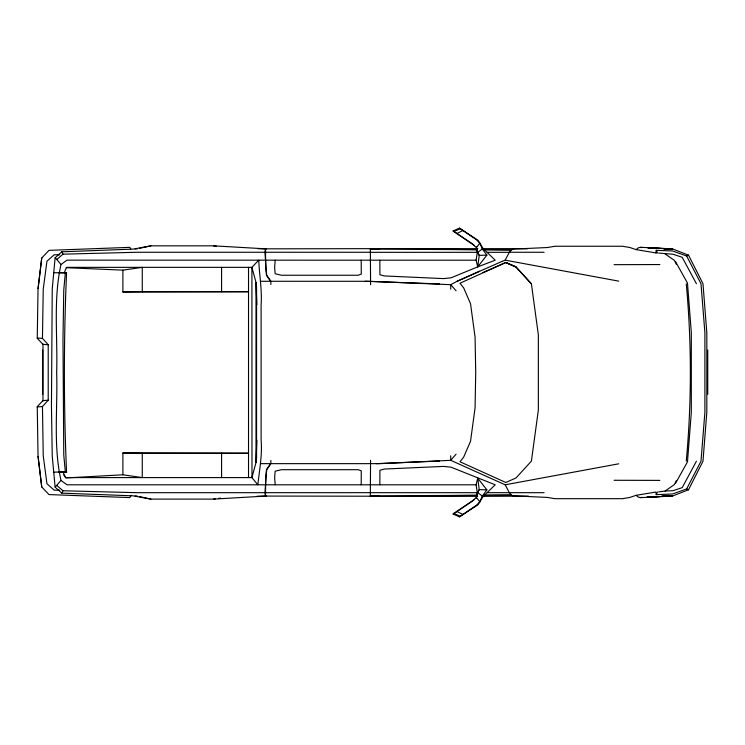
<?xml version="1.0" encoding="UTF-8"?>
<svg xmlns="http://www.w3.org/2000/svg" width="745" height="745" viewBox="0 0 745 745"><rect width="100%" height="100%" fill="white"/><g stroke="black" fill="none" stroke-linecap="round" stroke-linejoin="round"><path stroke-width="1.12" d="M251.987 477.592L251.903 267.353L258.766 260.145C259.279 275.063 262.184 289.768 261.113 304.789L261.113 440.155C262.408 455.26 259.362 470.002 257.863 484.799L251.903 477.592L65.718 477.592L63.716 474.91M370.572 284.739L370.572 281.293L260.769 281.284M59.684 490.173L54.189 490.173L46.944 483.756L43.238 455.791L42.456 406.537L48.211 400.205L48.211 344.73L42.456 338.398L43.238 289.153L46.944 261.188L54.189 254.771L59.684 254.771M265.509 249.314L265.686 267.408L266.477 275.25L270.649 281.284M379.838 484.799L379.913 470.244L384.29 469.052L443.657 466.398L451.06 467.199L495.22 484.799L483.151 496.44L478.057 504.672L459.451 516.862L453.081 514.05L472.2 501.255L476.381 497.353L477.461 492.417L479.24 489.623L477.713 478.122L486.885 489.893L482.294 496.068L479.845 501.869L476.344 505.361L459.451 516.862M42.986 400.996L42.986 343.948M361.195 484.799L361.278 470.84L358.103 469.695L281.517 469.695L275.166 471.203L274.626 477.526L275.203 484.799M265.509 495.63L265.686 477.526L266.477 469.695L270.649 463.651M476.698 495.378L370.33 496.161L370.572 460.261M251.903 477.592L256.001 462.561L256.848 440.155M476.4 246.893L477.461 252.583L479.24 255.377L477.713 266.878L451.06 277.801L443.657 278.602L384.29 275.948L379.913 274.756L379.838 260.201M370.246 248.662L265.648 248.83L213.48 245.831L150.89 245.831L133.299 249.1L61.751 251.81L55.121 257.807L52.234 288.911L51.452 405.913L52.234 456.033L55.121 487.137L61.751 493.134L133.299 495.844L150.89 499.113L213.48 499.113L265.63 496.077L477.741 496.347M53.398 272.754L66.566 272.763C63.67 339.124 63.67 405.82 66.566 472.181L63.325 472.2M686.266 461.136C691.714 402.226 691.714 342.719 686.266 283.808M275.203 260.145L274.626 267.408L275.166 273.741L281.517 275.25L358.103 275.25L361.278 274.104L361.195 260.145M459.451 228.138L476.344 239.639L479.845 243.131L476.381 247.647L472.2 243.745L453.081 230.95L459.451 228.138L478.057 240.328L483.151 248.56L495.22 260.201L477.713 266.878L476.12 260.201L66.975 260.145L60.988 264.531C53.1 299.769 57.803 336.61 56.667 372.472C57.803 408.335 53.1 445.175 60.988 480.413L66.975 484.799L476.12 484.799L477.713 478.122M66.566 272.763L65.364 272.763L63.763 289.935L62.98 339.58L63.763 455.009L65.364 472.172L66.566 472.181M265.863 495.63L265.63 496.077L264.903 492.678L266.691 469.695L270.863 463.651L270.863 460.429M487.342 252.322L509.338 252.322L511.377 249.817L513.212 249.1L547.398 247.526L554.895 246.25L622.438 246.25L629.758 247.48L636.053 249.612L655.963 252.909L656.224 250.301L672.567 250.963L686.629 255.982L688.538 255.19L702.982 283.715L706.828 332.838L706.828 412.106L702.982 461.229L688.538 489.754L672.502 496.049L640.653 497.641L638.437 497.157L636.053 495.332L629.758 497.455L622.438 498.684L554.895 498.684L547.398 497.418L513.212 495.844L511.377 495.127L483.626 495.267L511.377 495.127L509.338 492.678L505.175 484.799L450.716 460.317L379.922 463.651L260.769 463.651M130.748 248.895L129.816 247.349L48.984 250.367L41.739 258.003L38.032 289.051L37.25 338.332L42.996 344.358L48.211 344.73M38.032 288.538L41.739 258.003M477.741 248.653L370.246 248.728L379.54 249.203M476.12 260.201L477.34 251.959L476.586 247.908M476.586 497.092L477.34 493.041L479.24 489.623L486.885 489.893M270.863 284.515L270.863 281.284L266.691 275.25L264.903 252.266L265.63 248.867L265.863 249.314M64.284 272.772L66.463 267.353L251.903 267.353L256.001 282.383L256.848 304.789M61.751 493.134L62.999 490.769L136.735 492.678L264.903 492.678M687.719 489.418L688.538 489.754L686.629 488.962L672.567 493.982L656.224 494.643L657.528 492.035M676.413 480.534L674.337 484.595L665.108 491.029L658.608 491.886M686.629 488.962L700.989 461.229L704.9 412.171L704.9 332.773L700.989 283.715L686.629 255.982M502.093 261.43L505.175 260.145L509.338 252.266L544.101 252.266M696.417 461.229L682.215 487.64L673.005 490.704L665.108 491.029M675.575 483.244L687.486 461.863L691.313 412.469L691.313 332.475L687.486 283.081L675.575 261.7M131.204 495.267L129.816 497.595L48.984 494.578L41.739 486.941L38.032 455.893L37.25 406.612L42.996 400.587L48.211 400.205M60.988 480.413L55.121 487.137M477.713 266.878L486.885 255.107L482.294 248.932L479.845 243.131M456.07 454.161L450.716 460.317L450.716 455.8M60.988 264.531L56.816 259.474L62.999 254.175L136.735 252.266L264.903 252.266M636.053 249.612L638.437 247.778L640.653 247.303L672.502 248.895L688.538 255.19L687.719 255.526M477.461 252.583L482.294 248.932M474.528 499.401L453.081 514.05M370.479 267.408L370.572 281.349L450.716 284.683L457.095 281.265L502.093 261.374M456.62 233.623L462.589 230.68M457.095 281.321L479.547 271.236M531.39 283.826L515.996 266.999L505.781 262.501L459.972 283.23L463.641 287.812L470.533 303.746L475.068 337.047L475.72 372.5L475.068 407.953L470.533 441.254L463.641 457.188L459.972 461.77L505.781 482.471L515.996 477.973L531.39 461.136L538.346 410.141L538.346 334.803L531.39 283.826L515.996 266.971L505.781 262.501L482.909 272.596M453.584 231.611L459.954 228.901M511.377 249.873L483.635 249.677L511.377 249.873L513.212 249.156M640.653 497.641L641.929 497.26M139.492 248.336L150.89 245.831M505.175 484.799L618.722 463.809M636.053 495.332L655.963 492.035L656.224 494.643M122.888 270.137L142.267 267.353L142.267 291.714L122.888 291.956L122.888 270.137L66.305 267.688M213.48 499.113L215.482 498.824M218.471 498.386L220.473 498.098M53.398 472.19L62.943 471.864L65.718 477.945L122.888 474.798L142.267 477.592L142.267 453.23L122.888 452.979L122.888 474.798M647.973 497.083L657.006 496.561M661.523 496.3L670.556 495.779M647.116 497.045L656.047 496.561M661.635 496.263L670.565 495.779M376.29 463.651L439.513 461.043M647.591 497.036L660.042 496.543M662.314 496.449L672.502 496.049L662.147 496.468M647.182 497.073L659.846 496.561M486.885 255.107L479.24 255.377L477.34 251.959M528.438 496.114L482.369 496.347M256.978 496.263L266.095 496.105M42.456 406.537L37.25 406.938M379.54 495.798L370.33 496.161M418.858 495.593L476.688 495.304M614.076 264.671L659.846 264.559M122.888 291.956L248.523 291.714L248.523 267.353M482.369 248.653L514.73 248.634M135.096 248.932L137.182 248.932M265.555 252.266L370.377 252.266L370.479 267.474M478.076 252.322L370.377 252.322L370.33 248.783M655.963 252.909L657.528 252.909L656.224 250.301M58.827 272.763L65.364 272.763M142.267 291.714L248.523 291.714L248.523 477.592M142.267 453.23L248.523 453.23L122.888 452.979M58.827 472.172L65.364 472.172M265.555 492.678L478.076 492.678M487.342 492.678L544.101 492.678M135.096 496.012L137.182 496.012M365.19 281.284L439.513 283.901M614.076 480.274L659.846 480.385M418.858 249.407L476.688 249.696M370.33 248.839L476.698 249.622M42.456 338.398L37.25 338.007M514.73 248.579L527.292 248.811M257.947 248.7L265.863 248.83M648.336 247.917L672.502 248.895L663.441 248.532M648.718 247.955L661.178 248.448M658.608 253.049L673.005 254.241L682.215 257.304L696.417 283.715M648.234 247.955L657.164 248.439M663.87 248.802L671.683 249.221L663.776 248.774M647.973 247.862L658.133 248.448M55.121 257.807L56.816 259.474M213.48 245.831L216.478 246.269M505.175 260.145L618.722 281.135M150.89 499.113L139.492 496.608M640.653 247.303L641.929 247.685M453.584 513.389L459.954 516.099M505.781 262.473L515.996 266.999M456.62 511.377L462.589 514.32M453.081 230.95L474.528 245.599M665.108 253.915L674.337 260.35L676.413 264.41M477.461 492.417L482.294 496.068M56.816 485.461L62.999 490.769M450.716 284.627L456.07 290.783M479.845 501.869L476.381 497.353L476.4 498.107M62.999 254.175L61.751 251.81M476.12 484.799L477.34 493.041M38.032 456.406L41.739 486.941M707.75 350.057L707.75 394.319M450.716 284.683L450.716 289.2M256.569 286.834L256.569 458.11M256.001 282.383L256.001 462.561M221.582 267.353L221.582 291.714M221.582 453.23L221.582 477.592M42.633 350.057L42.633 394.319"/></g></svg>
